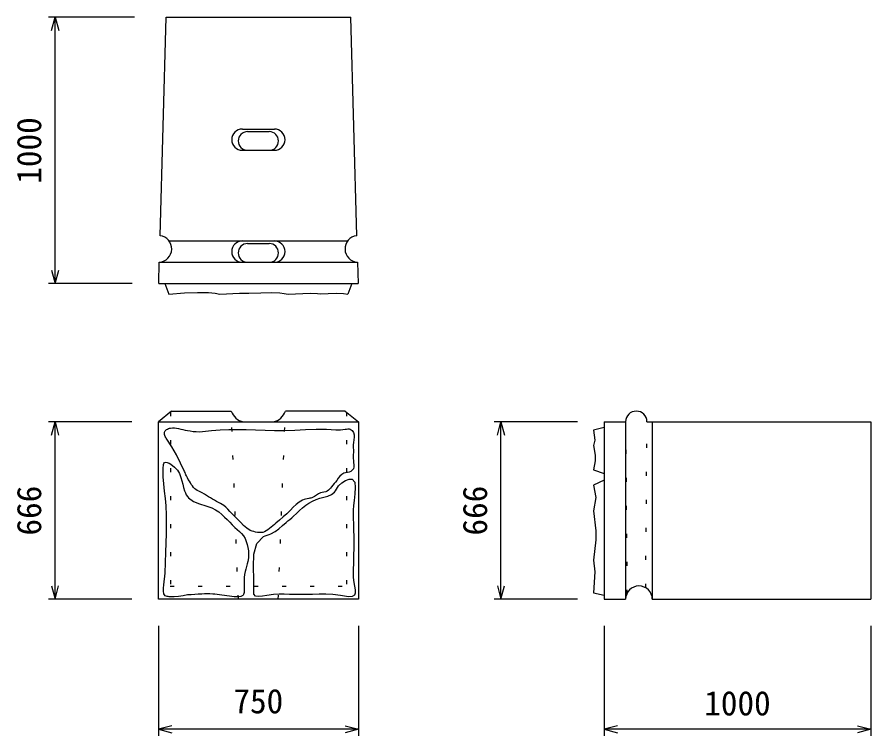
# Model space of a CAD drawing. Units: millimetres, scale not verified. Extents: x -25200 to 25200, y -17820 to 17820.
# Drawn here: x -2908 to 295, y -2499 to 199 of the extents above; entities that cross this region are included whole.
import ezdxf
from ezdxf.enums import TextEntityAlignment as Align

# ---------------------------------------------------------------- set-up
doc = ezdxf.new("R2010")
doc.units = ezdxf.units.MM
doc.header["$LTSCALE"] = 60
doc.linetypes.add('DOTTED', pattern=[1.75, 0.25, -1.5])
for name, color, linetype, lineweight in [('0-0_DIM', 7, 'Continuous', 25), ('0-4_OUTLINE', 3, 'Continuous', 25), ('0-5_OUTLINE2', 4, 'Continuous', 25)]:
    doc.layers.add(name, color=color, linetype=linetype, lineweight=lineweight)
doc.styles.add('ＭＳ ゴシック', font='')
doc.styles.get('ＭＳ ゴシック').set_extended_font_data('MS Gothic')

msp = doc.modelspace()

# ---------------------------------------------------------------- linework, layer by layer
at = {"layer": '0-0_DIM'}
for p, q in [((-2466.93, 198.61), (-2789.72, 198.61)), ((-2764.72, -801.39), (-2764.72, 198.61)), ((-2476.7, -801.39), (-2789.72, -801.39)), ((-2477.85, -1320.01), (-2790.44, -1320.01)), ((-2765.44, -1986.01), (-2765.44, -1320.01)), ((-805.36, -1320.01), (-1117.95, -1320.01)), ((-1092.95, -1986.01), (-1092.95, -1320.01)), ((-2477.85, -1986.01), (-2790.44, -1986.01)), ((-805.36, -1986.01), (-1117.95, -1986.01)), ((-2377.85, -2086.01), (-2377.85, -2498.6)), ((-1627.85, -2086.01), (-1627.85, -2498.6)), ((-705.36, -2086.01), (-705.36, -2498.6)), ((294.64, -2086.01), (294.64, -2498.6)), ((-1627.85, -2473.6), (-2377.85, -2473.6)), ((294.64, -2473.6), (-705.36, -2473.6))]:
    msp.add_line(p, q, dxfattribs=at)
for points in [[(-2778.12, 148.61), (-2764.72, 198.61), (-2751.32, 148.61)], [(-2778.12, -751.39), (-2764.72, -801.39), (-2751.32, -751.39)], [(-2778.83, -1370.01), (-2765.44, -1320.01), (-2752.04, -1370.01)], [(-1106.34, -1370.01), (-1092.95, -1320.01), (-1079.55, -1370.01)], [(-2778.83, -1936.01), (-2765.44, -1986.01), (-2752.04, -1936.01)], [(-1106.34, -1936.01), (-1092.95, -1986.01), (-1079.55, -1936.01)], [(-2327.85, -2460.2), (-2377.85, -2473.6), (-2327.85, -2487)], [(-1677.85, -2460.2), (-1627.85, -2473.6), (-1677.85, -2487)], [(-655.36, -2460.2), (-705.36, -2473.6), (-655.36, -2487)], [(244.64, -2460.2), (294.64, -2473.6), (244.64, -2487)]]:
    msp.add_lwpolyline(points, dxfattribs=at)
at = {"layer": '0-4_OUTLINE'}
for p, q in [((-2371.57, -621.79), (-2349.23, 198.61)), ((-2349.23, 198.61), (-1656.46, 198.61)), ((-1634.12, -621.79), (-1656.46, 198.61)), ((-2062.85, -221.39), (-1942.85, -221.39)), ((-2043.29, -231.15), (-1962.4, -231.15)), ((-2062.85, -301.39), (-1942.85, -301.39)), ((-2062.85, -641.39), (-1942.85, -641.39)), ((-2043.29, -651.15), (-1962.4, -651.15)), ((-2376.7, -801.39), (-2374.42, -721.39)), ((-2062.85, -721.39), (-1942.85, -721.39)), ((-1631.27, -721.39), (-1628.99, -801.39)), ((-2376.7, -801.39), (-1628.99, -801.39)), ((-2377.85, -1320.01), (-1627.85, -1320.01)), ((-2377.85, -1986.01), (-2377.85, -1320.01)), ((-1627.85, -1320.01), (-1627.85, -1986.01)), ((-705.36, -1320.01), (-705.36, -1986.01)), ((-705.36, -1320.01), (-625.36, -1320.01)), ((-545.36, -1320.01), (294.64, -1320.01)), ((294.64, -1320.01), (294.64, -1986.01)), ((-1627.85, -1986.01), (-2377.85, -1986.01)), ((-705.36, -1986.01), (-625.36, -1986.01)), ((-525.36, -1986.01), (294.64, -1986.01))]:
    msp.add_line(p, q, dxfattribs=at)
for centre, radius, start, end in [((-2062.85, -261.39), 40, 90, 270), ((-1942.85, -261.39), 40, 270, 90), ((-2043.29, -266.27), 35.12, 90, 270), ((-1962.4, -266.27), 35.12, 270, 90), ((-2377.85, -671.39), 50, 273.93581, 82.79104), ((-1627.85, -671.39), 50, 97.20896, 266.06419), ((-2062.85, -681.39), 40, 90, 270), ((-2043.29, -686.27), 35.12, 90, 270), ((-1962.4, -686.27), 35.12, 270, 90), ((-1942.85, -681.39), 40, 270, 90), ((-585.36, -1320.01), 40, 0, 180), ((-575.36, -1986.01), 50, 0, 180)]:
    msp.add_arc(centre, radius, start, end, dxfattribs=at)
at = {"layer": '0-5_OUTLINE2'}
for p, q in [((-2337.85, -641.39), (-1667.85, -641.39)), ((-2374.42, -721.39), (-1631.27, -721.39)), ((-1651.8, -801.39), (-1667.63, -841.39)), ((-2328.3, -1280.01), (-2377.85, -1320.01)), ((-2328.3, -1280.01), (-2104.35, -1280.01)), ((-1677.4, -1280.01), (-1901.34, -1280.01)), ((-1677.4, -1280.01), (-1627.85, -1320.01)), ((-625.36, -1320.01), (-625.36, -1986.01)), ((-525.36, -1320.01), (-525.36, -1986.01))]:
    msp.add_line(p, q, dxfattribs=at)
at = {"layer": '0-5_OUTLINE2', "linetype": 'DOTTED'}
for p, q in [((-2077.85, -1986.01), (-2104.35, -1280.01)), ((-1928.41, -1986.01), (-1901.34, -1280.01)), ((-2332.85, -1283.68), (-2332.85, -1936.01)), ((-1672.85, -1283.68), (-1672.85, -1936.01)), ((-625.36, -1320.01), (-620.52, -1964.55)), ((-550.03, -1942.9), (-545.36, -1320.01)), ((-2333.72, -1936.24), (-1671.97, -1936.24))]:
    msp.add_line(p, q, dxfattribs=at)
at = {"layer": '0-5_OUTLINE2'}
for points in [[(-2353.89, -801.39), (-2338.06, -841.39), (-2279.61, -835.8), (-2230.92, -834.98), (-2189.57, -834.71), (-2164.82, -837.16), (-2146.85, -841.39), (-2073.65, -836.88), (-2038.65, -837.31), (-1993.34, -835.81), (-1954.47, -834.73), (-1922.25, -836.45), (-1905.5, -838.17), (-1890.66, -841.39), (-1808.12, -837.31), (-1781.28, -838.6), (-1771.32, -840.3)], [(-1771.32, -840.3), (-1710.79, -837.31), (-1683.95, -838.6), (-1667.63, -841.39)], [(-2279.68, -1506.47), (-2294.67, -1475.03), (-2310.26, -1444.01), (-2327.07, -1413.83), (-2345.72, -1384.91), (-2348.01, -1381.65), (-2350.19, -1378.31), (-2352.14, -1374.81), (-2353.73, -1371.04), (-2354.77, -1367.23), (-2355.22, -1363.3), (-2354.92, -1359.48), (-2353.73, -1355.98), (-2352.42, -1353.96), (-2350.77, -1352.14), (-2348.86, -1350.5), (-2346.79, -1349.04), (-2343.49, -1347.1), (-2340.06, -1345.51), (-2336.54, -1344.26), (-2332.94, -1343.37), (-2325.44, -1342.59), (-2317.81, -1342.93), (-2310.13, -1344.04), (-2302.49, -1345.56), (-2294.09, -1347.38), (-2285.77, -1349.21), (-2277.49, -1350.98), (-2269.18, -1352.62), (-2258.1, -1354.48), (-2246.92, -1355.89), (-2235.68, -1356.76), (-2224.43, -1356.99), (-2212.93, -1356.52), (-2201.45, -1355.53), (-2189.98, -1354.26), (-2178.51, -1352.96), (-2146.25, -1350.29), (-2113.92, -1349.03), (-2081.55, -1348.85)], [(-705.36, -1341.48), (-745.36, -1351.09), (-740.66, -1388.99), (-745.36, -1408.65), (-739.82, -1445.39), (-739.82, -1466.7), (-745.36, -1499.57), (-705.36, -1513.77)], [(-2081.55, -1348.85), (-2049.19, -1349.45), (-2013.54, -1350.64), (-1977.91, -1351.9), (-1942.26, -1352.75), (-1906.53, -1352.68), (-1866.41, -1351.22), (-1826.29, -1349.17), (-1786.35, -1347.72), (-1746.74, -1348.06), (-1729.58, -1348.93), (-1712.35, -1349.68), (-1694.88, -1349.62), (-1677.02, -1348.06), (-1672.05, -1347.34), (-1667.15, -1346.84), (-1662.4, -1346.96), (-1657.91, -1348.06), (-1654.41, -1349.97), (-1651.26, -1352.66), (-1648.59, -1355.9), (-1646.48, -1359.49), (-1643.93, -1368.43), (-1643.87, -1377.85), (-1645.11, -1387.54), (-1646.48, -1397.28), (-1647.05, -1406.93), (-1646.97, -1416.44), (-1646.64, -1425.85), (-1646.48, -1435.21), (-1646.65, -1442.6), (-1646.9, -1450.03), (-1646.94, -1457.55), (-1646.48, -1465.21), (-1645.4, -1473.19), (-1644.43, -1481.13), (-1644.49, -1488.77), (-1646.48, -1495.88), (-1648.25, -1498.87), (-1650.52, -1501.61)], [(-2268.29, -1969.77), (-2284.94, -1973.08), (-2301.83, -1975.72), (-2319.17, -1977.01), (-2337.19, -1976.28), (-2341.23, -1975.77), (-2345.14, -1975.01), (-2348.74, -1973.91), (-2351.86, -1972.35), (-2357.3, -1965.52), (-2359.21, -1955.69), (-2358.82, -1944.02), (-2357.4, -1931.65), (-2352.92, -1887.37), (-2350.62, -1847.8), (-2349.57, -1810.74), (-2348.85, -1774.01), (-2347.96, -1740.57), (-2347.24, -1706.07), (-2347.33, -1670.87), (-2348.85, -1635.35), (-2351.31, -1607.34), (-2354.35, -1579.66), (-2357.26, -1552.58), (-2359.34, -1526.38), (-2359.71, -1517.98), (-2359.87, -1509.41), (-2359.76, -1500.35), (-2359.34, -1490.51), (-2358.95, -1485.2), (-2358.2, -1480.14), (-2356.84, -1475.86), (-2354.62, -1472.89), (-2350.13, -1471.54), (-2344.32, -1472.63), (-2337.86, -1475.41), (-2331.37, -1479.12), (-2317.13, -1489.85), (-2306.46, -1501.67), (-2298.71, -1514.54)], [(-1650.52, -1501.61), (-1653.19, -1504.01), (-1656.17, -1505.98), (-1662.43, -1508.49), (-1669.09, -1509.94), (-1675.78, -1511.15), (-1682.14, -1512.94), (-1690.05, -1517.55), (-1696.93, -1524.13), (-1703.12, -1531.83), (-1708.99, -1539.8), (-1713.81, -1546.05), (-1718.65, -1552.08), (-1723.53, -1558.07), (-1728.44, -1564.2), (-1732.02, -1568.74), (-1735.76, -1573.11), (-1739.81, -1577), (-1744.32, -1580.08), (-1750.27, -1582.42), (-1756.71, -1583.89), (-1763.3, -1585.15), (-1769.71, -1586.88), (-1777.38, -1590.53), (-1784.58, -1595.2), (-1791.71, -1599.95), (-1799.18, -1603.9), (-1802.74, -1605.19), (-1806.41, -1606.22), (-1810.16, -1607.08), (-1813.95, -1607.85), (-1819.84, -1609.06), (-1825.68, -1610.41), (-1831.39, -1612.02), (-1836.9, -1614.01), (-1849.65, -1621), (-1861.24, -1630.25), (-1872.11, -1640.82), (-1882.74, -1651.79), (-1895.91, -1664.69)], [(-2298.71, -1514.54), (-2293.19, -1528.39), (-2289.73, -1540.86), (-2286.74, -1553.73), (-2283.55, -1566.72), (-2279.48, -1579.58), (-2276.54, -1586.69), (-2273.08, -1593.49), (-2269.07, -1599.85), (-2264.47, -1605.58), (-2246.22, -1619.19), (-2224.06, -1627.97), (-2200.25, -1634.99), (-2177.04, -1643.27), (-2163.9, -1650.16), (-2151.69, -1658.37), (-2140.25, -1667.6), (-2129.44, -1677.53), (-2119.82, -1687.11), (-2110.37, -1696.84), (-2100.84, -1706.53), (-2090.99, -1715.98), (-2082.41, -1723.67), (-2073.87, -1731.39), (-2065.84, -1739.47), (-2058.74, -1748.24), (-2052.86, -1758.07), (-2048.25, -1768.7), (-2044.77, -1779.9), (-2042.25, -1791.42), (-2040.44, -1804.61), (-2039.77, -1817.8), (-2040.34, -1830.91), (-2042.25, -1843.82), (-2044.56, -1853.39), (-2047.29, -1862.89), (-2050.06, -1872.4), (-2052.48, -1882.01), (-2054.45, -1893.18), (-2055.61, -1904.48)], [(-2189.74, -1601.03), (-2197.51, -1596.28), (-2205.31, -1591.6), (-2213.25, -1587.05), (-2221.39, -1582.75), (-2226.68, -1580.15), (-2231.92, -1577.48), (-2236.92, -1574.55), (-2241.5, -1571.14), (-2246.31, -1566.24), (-2250.49, -1560.65), (-2254.28, -1554.65), (-2257.92, -1548.51), (-2261.73, -1542.19), (-2265.51, -1535.94), (-2269.14, -1529.65), (-2272.51, -1523.23), (-2274.43, -1519.12), (-2276.25, -1514.94), (-2277.98, -1510.72), (-2279.68, -1506.47)], [(-2019.86, -1963.11), (-2019.69, -1950.76), (-2019.59, -1938.23), (-2019.62, -1925.33), (-2019.86, -1911.88), (-2021.46, -1864.61), (-2019.91, -1816.98), (-2009.2, -1776.34), (-1983.33, -1750.01), (-1976.74, -1747.32), (-1969.73, -1745.01), (-1962.58, -1742.74), (-1955.52, -1740.2), (-1939.82, -1731.99), (-1925.56, -1721.46), (-1912.11, -1709.67), (-1898.81, -1697.69), (-1891.88, -1691.76), (-1884.89, -1685.96), (-1877.91, -1680.16), (-1871.01, -1674.25), (-1859.63, -1663.87), (-1848.4, -1653.3), (-1837.02, -1642.98), (-1825.21, -1633.37), (-1813.07, -1625.05), (-1800.17, -1617.83), (-1786.43, -1611.7), (-1771.77, -1606.67), (-1756.72, -1602.62), (-1741.92, -1598.38), (-1728.57, -1592.73), (-1717.9, -1584.43), (-1713.82, -1578.97), (-1710.16, -1572.85), (-1706.36, -1566.43), (-1701.87, -1560.01), (-1690.19, -1548.66), (-1676.2, -1539.93), (-1662.25, -1535.13)], [(-1662.25, -1535.13), (-1650.73, -1535.6), (-1641.62, -1546.36), (-1639.24, -1565.96), (-1640.9, -1590.21), (-1643.86, -1614.95), (-1645.74, -1634.49), (-1646.74, -1652.08), (-1647.06, -1668.66), (-1646.91, -1685.15), (-1646.57, -1699.99), (-1646.13, -1715.25), (-1645.7, -1730.72), (-1645.39, -1746.19), (-1645.26, -1759.79), (-1645.25, -1773.3), (-1645.31, -1786.8), (-1645.39, -1800.37), (-1645.45, -1813.85), (-1645.55, -1827.33), (-1645.76, -1840.68), (-1646.15, -1853.78), (-1646.89, -1870.36), (-1647.35, -1886.99), (-1646.82, -1904.37), (-1644.62, -1923.21), (-1642.06, -1937.14), (-1639.89, -1950.69), (-1639.65, -1962.45), (-1642.85, -1971.01), (-1651.43, -1975.61), (-1664.15, -1976.29), (-1679.27, -1974.58), (-1695, -1972.05), (-1724, -1968.48), (-1750.03, -1967.05), (-1774.69, -1966.96), (-1799.58, -1967.47), (-1821.33, -1967.84), (-1843.59, -1968.01)], [(-705.36, -1538.41), (-745.36, -1557.69), (-737.55, -1604.31), (-745.36, -1653.71), (-737.55, -1728.92), (-737.55, -1762.65), (-745.36, -1838.51), (-740.34, -1882.75), (-745.36, -1961.81), (-705.36, -1971.01)], [(-1895.91, -1664.69), (-1909.33, -1676.97), (-1922.95, -1688.79), (-1936.69, -1700.34), (-1942.76, -1705.38), (-1948.89, -1710.41), (-1955.11, -1715.45), (-1961.45, -1720.51), (-1967.28, -1725.02), (-1973.32, -1729.17), (-1979.62, -1732.57), (-1986.26, -1734.84), (-1991.08, -1735.57), (-1996.04, -1735.72), (-2001.08, -1735.43), (-2006.13, -1734.84), (-2013.15, -1733.7), (-2020.02, -1732.18), (-2026.68, -1730.19), (-2033.04, -1727.62), (-2046.18, -1719.67), (-2058.05, -1709.44), (-2069.19, -1697.98), (-2080.15, -1686.35), (-2085.85, -1680.62), (-2091.57, -1675), (-2097.26, -1669.38), (-2102.86, -1663.64), (-2109.94, -1655.94), (-2117.03, -1648.21), (-2124.4, -1640.84), (-2132.32, -1634.18), (-2138.73, -1629.83), (-2145.47, -1625.9), (-2152.38, -1622.22), (-2159.34, -1618.58), (-2167.07, -1614.37), (-2174.71, -1610.01), (-2182.25, -1605.55), (-2189.74, -1601.03)], [(-2055.61, -1904.48), (-2056.15, -1915.78), (-2056.21, -1926.97), (-2056.09, -1934.39), (-2055.96, -1941.82), (-2055.95, -1949.4), (-2056.21, -1957.26), (-2056.48, -1960.83), (-2057.01, -1964.3), (-2058.02, -1967.49), (-2059.69, -1970.23), (-2061.4, -1971.85), (-2063.46, -1973.19), (-2065.76, -1974.26), (-2068.16, -1975.12), (-2076.53, -1976.82), (-2084.93, -1977.01), (-2093.34, -1976.26), (-2101.74, -1975.12), (-2111.26, -1973.91), (-2120.74, -1972.81), (-2130.21, -1971.73), (-2139.66, -1970.57), (-2148.28, -1969.4), (-2156.91, -1968.21), (-2165.55, -1967.13), (-2174.21, -1966.31), (-2184.35, -1965.79), (-2194.5, -1965.69), (-2204.66, -1965.9), (-2214.83, -1966.31), (-2228.21, -1967.02), (-2241.58, -1967.87), (-2254.94, -1968.79), (-2268.29, -1969.77)], [(-1843.59, -1968.01), (-1865.61, -1967.91), (-1886.6, -1967.47), (-1905.78, -1966.79), (-1925.09, -1966.61), (-1946.33, -1967.81), (-1971.33, -1971.28), (-1987.44, -1974.22), (-2002.63, -1975.93), (-2014.2, -1974.17), (-2019.42, -1966.71), (-2019.49, -1965.62), (-2019.5, -1964.49), (-2019.47, -1963.32), (-2019.42, -1962.13)]]:
    msp.add_lwpolyline(points, dxfattribs=at)
for centre, start, end in [((-2047.21, -1261.04), 198.36646, 258.36646), ((-1958.49, -1261.04), 281.63354, 341.63354)]:
    msp.add_arc(centre, 60.21, start, end, dxfattribs=at)

# ---------------------------------------------------------------- texts
at = {"layer": '0-0_DIM', "style": 'ＭＳ ゴシック'}
for s, p in [('1000', (-2789.8, -426.71)), ('666', (-2789.8, -1746.76)), ('666', (-1117.31, -1746.76))]:
    msp.add_text(s, height=91.64, rotation=90, dxfattribs=at).set_placement(p, align=Align.BOTTOM_LEFT)
for s, p in [('750', (-2096.6, -2441.3)), ('1000', (-330.68, -2449.23))]:
    msp.add_text(s, height=91.64, dxfattribs=at).set_placement(p, align=Align.BOTTOM_LEFT)

doc.saveas('drawing.dxf')
